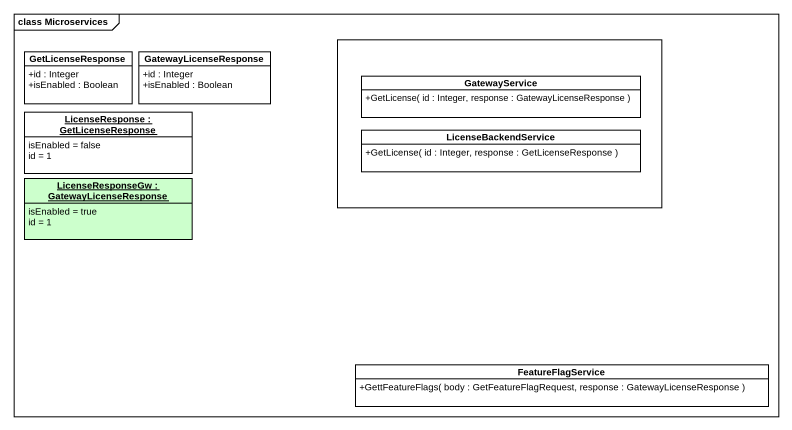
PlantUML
@startuml
mainframe class Microservices
hide circle
hide empty members
skinparam classAttributeIconSize 0
class GetLicenseResponse #FFFFFF {
  +id : Integer
  +isEnabled : Boolean
}
class GatewayLicenseResponse #FFFFFF {
  +id : Integer
  +isEnabled : Boolean
}
rectangle " " as rectangle1 {
  class GatewayService #FFFFFF {
    +GetLicense( id : Integer, response : GatewayLicenseResponse )
  }
  class LicenseBackendService #FFFFFF {
    +GetLicense( id : Integer, response : GetLicenseResponse )
  }
}
object "LicenseResponse : GetLicenseResponse" as LicenseResponse {
  isEnabled = false
  id = 1
}
object "LicenseResponseGw : GatewayLicenseResponse" as LicenseResponseGw #CCFFCC {
  isEnabled = true
  id = 1
}
class FeatureFlagService {
  +GettFeatureFlags( body : GetFeatureFlagRequest, response : GatewayLicenseResponse )
}
@enduml
